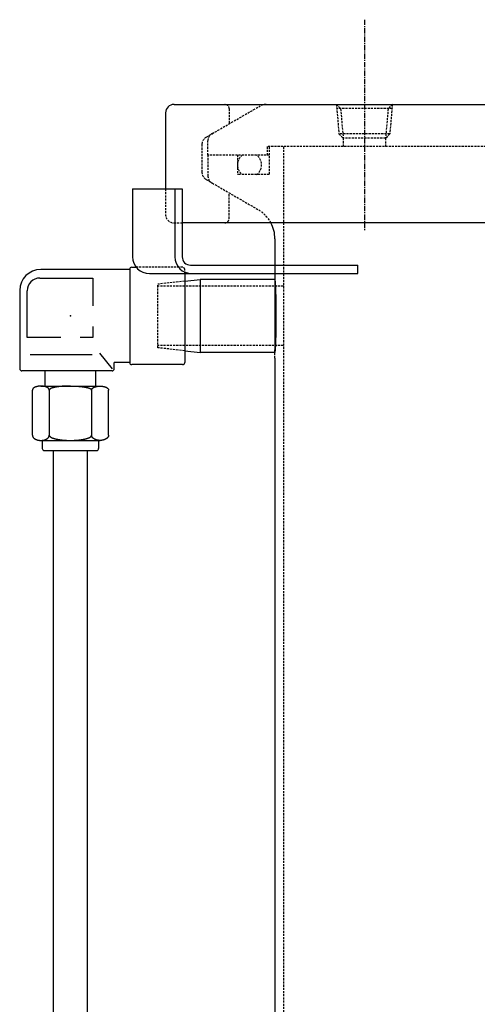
# Model space of a CAD drawing. Extents: x 248 to 1072, y 18 to 1096.
# Drawn here: x 250 to 358.4, y 316.6 to 549.5 of the extents above; entities that cross this region are included whole.
import ezdxf

# ---------------------------------------------------------------- set-up
doc = ezdxf.new("R2010")
doc.units = 0
doc.linetypes.add('CENTER', pattern=[2, 1.25, -0.25, 0.25, -0.25])
doc.linetypes.add('DASHED', pattern=[0.75, 0.5, -0.25])
doc.layers.get('0').update_dxf_attribs({"linetype": 'CONTINUOUS'})
doc.layers.add('CENTER', color=1, linetype='CENTER')

msp = doc.modelspace()

# ---------------------------------------------------------------- linework, layer by layer
at = {"color": 7, "linetype": 'CONTINUOUS'}
for p, q in [((286.5, 529.52), (408.5, 529.52)), ((284.5, 527.52), (284.5, 509.52)), ((276.7, 509.52), (276.7, 493.52)), ((276.7, 509.52), (288.43, 509.52)), ((286.7, 509.52), (286.7, 493.52)), ((288.43, 509.52), (288.43, 493.52)), ((416.5, 501.52), (288.43, 501.52)), ((310.35, 497.75), (310.35, 471.52)), ((290.43, 491.52), (329.99, 491.52)), ((329.99, 489.52), (329.99, 491.52)), ((276.02, 490.52), (255.02, 490.52)), ((276.02, 490.52), (276.02, 468.52)), ((276.52, 491.02), (277.58, 491.02)), ((280.7, 489.52), (329.99, 489.52)), ((289.02, 489.52), (289.02, 468.52)), ((254.79, 488.48), (267.33, 488.48)), ((267.33, 488.48), (267.33, 481.91)), ((289.02, 487.75), (292.67, 488.17)), ((310.35, 488.17), (292.67, 488.17)), ((292.67, 488.17), (292.67, 470.87)), ((250.02, 485.52), (250.02, 467.05)), ((251.79, 474.45), (251.79, 485.48)), ((267.33, 476.99), (267.33, 474.45)), ((259.71, 474.45), (251.79, 474.45)), ((267.33, 474.45), (264.34, 474.45)), ((252.47, 470.4), (267.12, 470.4)), ((268.92, 470.74), (271.87, 467.05)), ((289.02, 471.29), (292.67, 470.87)), ((310.35, 470.87), (292.67, 470.87)), ((276.02, 468.52), (272.37, 468.52)), ((272.37, 467.05), (272.37, 468.52)), ((310.35, 469.52), (310.35, 260.81)), ((271.87, 466.55), (250.52, 466.55)), ((256, 462.95), (256, 466.55)), ((268.03, 462.95), (268.03, 466.55)), ((288.52, 468.02), (276.52, 468.02)), ((253.02, 451.33), (253.02, 462.01)), ((255.01, 462.95), (269.02, 462.95)), ((257.01, 462.01), (257.01, 451.04)), ((267.02, 462.01), (267.02, 451.04)), ((271.02, 451.33), (271.02, 462.01)), ((255.01, 450.12), (269.02, 450.12)), ((255.35, 450.12), (255.35, 448.22)), ((268.68, 450.12), (268.68, 448.22)), ((255.85, 447.72), (268.18, 447.72)), ((258.02, 181.32), (258.02, 447.72)), ((266.02, 181.32), (266.02, 447.72))]:
    msp.add_line(p, q, dxfattribs=at)
at = {"color": 3, "linetype": 'DASHED'}
for p, q in [((295.5, 522.59), (306.8, 529.11)), ((324.88, 529.52), (325.5, 522.52)), ((324.88, 529.52), (325.88, 528.52)), ((338.13, 529.52), (337.13, 528.52)), ((338.13, 529.52), (337.5, 522.52)), ((299.52, 528.52), (299.52, 524.91)), ((338.04, 528.53), (324.96, 528.53)), ((325.88, 528.52), (326.5, 521.52)), ((337.13, 528.52), (336.5, 521.52)), ((294.1, 521.79), (296, 522.88)), ((337.5, 522.53), (325.5, 522.53)), ((325.5, 522.52), (326.5, 521.52)), ((337.5, 522.52), (336.5, 521.52)), ((293.1, 520.05), (293.1, 513.48)), ((294.5, 517.52), (294.5, 520.86)), ((416.5, 519.52), (308.5, 519.52)), ((308.5, 519.52), (308.5, 517.52)), ((309, 519.52), (309, 512.92)), ((312.35, 519.52), (312.35, 236.88)), ((336.5, 521.53), (326.5, 521.53)), ((326.5, 521.53), (326.5, 519.52)), ((336.5, 521.52), (336.5, 519.52)), ((309, 517.52), (294.5, 517.52)), ((294.5, 517.52), (294.5, 512.67)), ((301.5, 517.52), (301.5, 512.92)), ((309, 512.92), (301.5, 512.92)), ((294.1, 511.75), (296, 510.65)), ((295.5, 510.94), (306.35, 504.67)), ((284.5, 509.52), (284.5, 503.52)), ((299.52, 502.52), (299.52, 508.62)), ((286.5, 501.52), (288.43, 501.52)), ((288.52, 491.02), (277.58, 491.02)), ((289.02, 489.52), (289.02, 490.52)), ((289.02, 487.75), (282.67, 487.02)), ((282.67, 472.02), (282.67, 487.02)), ((310.35, 488.17), (310.35, 470.87)), ((289.02, 486.52), (282.67, 486.52)), ((312.35, 486.52), (289.02, 486.52)), ((289.02, 472.52), (282.67, 472.52)), ((289.02, 471.29), (282.67, 472.02)), ((312.35, 472.52), (289.02, 472.52)), ((310.35, 469.52), (310.35, 471.52))]:
    msp.add_line(p, q, dxfattribs=at)
at = {"color": 7, "linetype": 'CONTINUOUS'}
for points in [[(310.35, 470.87, 0), (310.36, 470.87, 0), (310.37, 470.88, 0), (310.37, 470.89, 0), (310.38, 470.91, 0), (310.39, 470.93, 0), (310.4, 470.96, 0), (310.4, 470.99, 0), (310.41, 471.03, 0), (310.42, 471.08, 0), (310.43, 471.13, 0), (310.44, 471.18, 0), (310.44, 471.24, 0), (310.45, 471.3, 0), (310.46, 471.37, 0), (310.46, 471.45, 0), (310.47, 471.52, 0), (310.48, 471.61, 0), (310.49, 471.7, 0), (310.49, 471.79, 0), (310.5, 471.89, 0), (310.51, 471.99, 0), (310.51, 472.1, 0), (310.52, 472.21, 0), (310.53, 472.32, 0), (310.53, 472.44, 0), (310.54, 472.57, 0), (310.54, 472.7, 0), (310.55, 472.83, 0), (310.56, 472.97, 0), (310.56, 473.11, 0), (310.57, 473.25, 0), (310.57, 473.4, 0), (310.58, 473.55, 0), (310.58, 473.71, 0), (310.59, 473.87, 0), (310.59, 474.03, 0), (310.6, 474.19, 0), (310.6, 474.36, 0), (310.61, 474.54, 0), (310.61, 474.71, 0), (310.62, 474.89, 0), (310.62, 475.07, 0), (310.62, 475.25, 0), (310.63, 475.44, 0), (310.63, 475.63, 0), (310.63, 475.82, 0), (310.64, 476.01, 0), (310.64, 476.21, 0), (310.64, 476.4, 0), (310.65, 476.6, 0), (310.65, 476.8, 0), (310.65, 477.01, 0), (310.65, 477.21, 0), (310.66, 477.42, 0), (310.66, 477.62, 0), (310.66, 477.83, 0), (310.66, 478.04, 0), (310.66, 478.25, 0), (310.66, 478.46, 0), (310.66, 478.67, 0), (310.66, 478.88, 0), (310.67, 479.09, 0), (310.67, 479.3, 0), (310.67, 479.52, 0), (310.67, 479.73, 0), (310.67, 479.94, 0), (310.66, 480.15, 0), (310.66, 480.36, 0), (310.66, 480.57, 0), (310.66, 480.79, 0), (310.66, 480.99, 0), (310.66, 481.2, 0), (310.66, 481.41, 0), (310.66, 481.62, 0), (310.65, 481.82, 0), (310.65, 482.03, 0), (310.65, 482.23, 0), (310.65, 482.43, 0), (310.64, 482.63, 0), (310.64, 482.83, 0), (310.64, 483.02, 0), (310.63, 483.21, 0), (310.63, 483.41, 0), (310.63, 483.59, 0), (310.62, 483.78, 0), (310.62, 483.96, 0), (310.62, 484.14, 0), (310.61, 484.32, 0), (310.61, 484.5, 0), (310.6, 484.67, 0), (310.6, 484.84, 0), (310.59, 485, 0), (310.59, 485.17, 0), (310.58, 485.33, 0), (310.58, 485.48, 0), (310.57, 485.63, 0), (310.57, 485.78, 0), (310.56, 485.93, 0), (310.56, 486.07, 0), (310.55, 486.2, 0), (310.54, 486.34, 0), (310.54, 486.46, 0), (310.53, 486.59, 0), (310.53, 486.71, 0), (310.52, 486.82, 0), (310.51, 486.94, 0), (310.51, 487.04, 0), (310.5, 487.14, 0), (310.49, 487.24, 0), (310.49, 487.34, 0), (310.48, 487.42, 0), (310.47, 487.51, 0), (310.46, 487.59, 0), (310.46, 487.66, 0), (310.45, 487.73, 0), (310.44, 487.79, 0), (310.44, 487.85, 0), (310.43, 487.91, 0), (310.42, 487.96, 0), (310.41, 488, 0), (310.4, 488.04, 0), (310.4, 488.07, 0), (310.39, 488.1, 0), (310.38, 488.12, 0), (310.37, 488.14, 0), (310.37, 488.16, 0), (310.36, 488.16, 0), (310.35, 488.17, 0)], [(257.01, 462.01, 0), (257.01, 462.04, 0), (257.01, 462.06, 0), (257, 462.08, 0), (257, 462.1, 0), (257, 462.13, 0), (256.99, 462.15, 0), (256.98, 462.17, 0), (256.97, 462.19, 0), (256.96, 462.22, 0), (256.95, 462.24, 0), (256.94, 462.26, 0), (256.92, 462.28, 0), (256.91, 462.31, 0), (256.89, 462.33, 0), (256.88, 462.35, 0), (256.86, 462.37, 0), (256.84, 462.39, 0), (256.82, 462.41, 0), (256.8, 462.43, 0), (256.77, 462.45, 0), (256.75, 462.47, 0), (256.73, 462.49, 0), (256.7, 462.51, 0), (256.67, 462.53, 0), (256.64, 462.55, 0), (256.62, 462.57, 0), (256.59, 462.59, 0), (256.56, 462.61, 0), (256.52, 462.62, 0), (256.49, 462.64, 0), (256.46, 462.66, 0), (256.43, 462.67, 0), (256.39, 462.69, 0), (256.35, 462.71, 0), (256.32, 462.72, 0), (256.28, 462.74, 0), (256.24, 462.75, 0), (256.2, 462.76, 0), (256.16, 462.78, 0), (256.12, 462.79, 0), (256.08, 462.8, 0), (256.04, 462.81, 0), (256, 462.83, 0), (255.95, 462.84, 0), (255.91, 462.85, 0), (255.87, 462.86, 0), (255.82, 462.87, 0), (255.78, 462.88, 0), (255.73, 462.88, 0), (255.69, 462.89, 0), (255.64, 462.9, 0), (255.59, 462.91, 0), (255.54, 462.91, 0), (255.5, 462.92, 0), (255.45, 462.92, 0), (255.4, 462.93, 0), (255.35, 462.93, 0), (255.31, 462.94, 0), (255.26, 462.94, 0), (255.21, 462.94, 0), (255.16, 462.94, 0), (255.11, 462.95, 0), (255.06, 462.95, 0), (255.01, 462.95, 0), (254.96, 462.95, 0), (254.91, 462.95, 0), (254.87, 462.94, 0), (254.82, 462.94, 0), (254.77, 462.94, 0), (254.72, 462.94, 0), (254.67, 462.93, 0), (254.62, 462.93, 0), (254.57, 462.92, 0), (254.53, 462.92, 0), (254.48, 462.91, 0), (254.43, 462.91, 0), (254.39, 462.9, 0), (254.34, 462.89, 0), (254.29, 462.88, 0), (254.25, 462.88, 0), (254.2, 462.87, 0), (254.16, 462.86, 0), (254.12, 462.85, 0), (254.07, 462.84, 0), (254.03, 462.83, 0), (253.99, 462.81, 0), (253.94, 462.8, 0), (253.9, 462.79, 0), (253.86, 462.78, 0), (253.82, 462.76, 0), (253.78, 462.75, 0), (253.75, 462.74, 0), (253.71, 462.72, 0), (253.67, 462.71, 0), (253.63, 462.69, 0), (253.6, 462.67, 0), (253.57, 462.66, 0), (253.53, 462.64, 0), (253.5, 462.62, 0), (253.47, 462.61, 0), (253.44, 462.59, 0), (253.41, 462.57, 0), (253.38, 462.55, 0), (253.35, 462.53, 0), (253.32, 462.51, 0), (253.3, 462.49, 0), (253.28, 462.47, 0), (253.25, 462.45, 0), (253.23, 462.43, 0), (253.21, 462.41, 0), (253.19, 462.39, 0), (253.17, 462.37, 0), (253.15, 462.35, 0), (253.13, 462.33, 0), (253.12, 462.31, 0), (253.1, 462.28, 0), (253.09, 462.26, 0), (253.07, 462.24, 0), (253.06, 462.22, 0), (253.05, 462.19, 0), (253.04, 462.17, 0), (253.04, 462.15, 0), (253.03, 462.13, 0), (253.03, 462.1, 0), (253.02, 462.08, 0), (253.02, 462.06, 0), (253.02, 462.04, 0), (253.01, 462.01, 0)], [(262.01, 462.96, 0), (261.95, 462.96, 0), (261.89, 462.96, 0), (261.83, 462.96, 0), (261.77, 462.96, 0), (261.71, 462.96, 0), (261.65, 462.96, 0), (261.59, 462.96, 0), (261.53, 462.96, 0), (261.47, 462.96, 0), (261.41, 462.96, 0), (261.35, 462.96, 0), (261.29, 462.96, 0), (261.23, 462.96, 0), (261.17, 462.95, 0), (261.11, 462.95, 0), (261.05, 462.95, 0), (260.99, 462.95, 0), (260.93, 462.95, 0), (260.87, 462.94, 0), (260.81, 462.94, 0), (260.75, 462.94, 0), (260.69, 462.94, 0), (260.63, 462.93, 0), (260.57, 462.93, 0), (260.52, 462.93, 0), (260.46, 462.92, 0), (260.4, 462.92, 0), (260.34, 462.92, 0), (260.28, 462.91, 0), (260.23, 462.91, 0), (260.17, 462.9, 0), (260.11, 462.9, 0), (260.06, 462.9, 0), (260, 462.89, 0), (259.94, 462.89, 0), (259.89, 462.88, 0), (259.83, 462.88, 0), (259.78, 462.87, 0), (259.72, 462.87, 0), (259.67, 462.86, 0), (259.62, 462.86, 0), (259.56, 462.85, 0), (259.51, 462.84, 0), (259.46, 462.84, 0), (259.4, 462.83, 0), (259.35, 462.83, 0), (259.3, 462.82, 0), (259.25, 462.81, 0), (259.2, 462.81, 0), (259.15, 462.8, 0), (259.1, 462.8, 0), (259.05, 462.79, 0), (259, 462.78, 0), (258.95, 462.77, 0), (258.9, 462.77, 0), (258.85, 462.76, 0), (258.81, 462.75, 0), (258.76, 462.74, 0), (258.71, 462.74, 0), (258.67, 462.73, 0), (258.62, 462.72, 0), (258.57, 462.71, 0), (258.53, 462.7, 0), (258.49, 462.7, 0), (258.44, 462.69, 0), (258.4, 462.68, 0), (258.36, 462.67, 0), (258.32, 462.66, 0), (258.27, 462.65, 0), (258.24, 462.64, 0), (258.19, 462.64, 0), (258.15, 462.63, 0), (258.12, 462.62, 0), (258.08, 462.61, 0), (258.04, 462.6, 0), (258, 462.59, 0), (257.97, 462.58, 0), (257.93, 462.57, 0), (257.89, 462.56, 0), (257.86, 462.55, 0), (257.83, 462.54, 0), (257.79, 462.53, 0), (257.76, 462.52, 0), (257.73, 462.51, 0), (257.7, 462.5, 0), (257.67, 462.49, 0), (257.63, 462.48, 0), (257.61, 462.47, 0), (257.58, 462.46, 0), (257.55, 462.45, 0), (257.52, 462.44, 0), (257.5, 462.43, 0), (257.47, 462.42, 0), (257.44, 462.41, 0), (257.42, 462.39, 0), (257.39, 462.38, 0), (257.37, 462.37, 0), (257.35, 462.36, 0), (257.33, 462.35, 0), (257.31, 462.34, 0), (257.28, 462.33, 0), (257.26, 462.32, 0), (257.25, 462.31, 0), (257.23, 462.3, 0), (257.21, 462.28, 0), (257.19, 462.27, 0), (257.18, 462.26, 0), (257.16, 462.25, 0), (257.15, 462.24, 0), (257.13, 462.23, 0), (257.12, 462.21, 0), (257.11, 462.2, 0), (257.1, 462.19, 0), (257.08, 462.18, 0), (257.07, 462.17, 0), (257.06, 462.15, 0), (257.06, 462.14, 0), (257.05, 462.13, 0), (257.04, 462.12, 0), (257.03, 462.11, 0), (257.03, 462.1, 0), (257.02, 462.08, 0), (257.02, 462.07, 0), (257.02, 462.06, 0), (257.01, 462.05, 0), (257.01, 462.04, 0), (257.01, 462.02, 0), (257.01, 462.01, 0)], [(262.01, 462.96, 0), (262.08, 462.96, 0), (262.14, 462.96, 0), (262.2, 462.96, 0), (262.26, 462.96, 0), (262.32, 462.96, 0), (262.38, 462.96, 0), (262.44, 462.96, 0), (262.5, 462.96, 0), (262.56, 462.96, 0), (262.62, 462.96, 0), (262.68, 462.96, 0), (262.74, 462.96, 0), (262.8, 462.96, 0), (262.86, 462.95, 0), (262.92, 462.95, 0), (262.98, 462.95, 0), (263.04, 462.95, 0), (263.1, 462.95, 0), (263.16, 462.94, 0), (263.22, 462.94, 0), (263.28, 462.94, 0), (263.34, 462.94, 0), (263.4, 462.93, 0), (263.46, 462.93, 0), (263.51, 462.93, 0), (263.57, 462.92, 0), (263.63, 462.92, 0), (263.69, 462.92, 0), (263.75, 462.91, 0), (263.8, 462.91, 0), (263.86, 462.9, 0), (263.92, 462.9, 0), (263.97, 462.9, 0), (264.03, 462.89, 0), (264.09, 462.89, 0), (264.14, 462.88, 0), (264.2, 462.88, 0), (264.25, 462.87, 0), (264.31, 462.87, 0), (264.36, 462.86, 0), (264.42, 462.86, 0), (264.47, 462.85, 0), (264.52, 462.84, 0), (264.57, 462.84, 0), (264.63, 462.83, 0), (264.68, 462.83, 0), (264.73, 462.82, 0), (264.78, 462.81, 0), (264.83, 462.81, 0), (264.88, 462.8, 0), (264.93, 462.8, 0), (264.98, 462.79, 0), (265.03, 462.78, 0), (265.08, 462.77, 0), (265.13, 462.77, 0), (265.18, 462.76, 0), (265.23, 462.75, 0), (265.27, 462.74, 0), (265.32, 462.74, 0), (265.37, 462.73, 0), (265.41, 462.72, 0), (265.46, 462.71, 0), (265.5, 462.7, 0), (265.54, 462.7, 0), (265.59, 462.69, 0), (265.63, 462.68, 0), (265.67, 462.67, 0), (265.71, 462.66, 0), (265.75, 462.65, 0), (265.8, 462.64, 0), (265.84, 462.64, 0), (265.88, 462.63, 0), (265.92, 462.62, 0), (265.95, 462.61, 0), (265.99, 462.6, 0), (266.03, 462.59, 0), (266.06, 462.58, 0), (266.1, 462.57, 0), (266.14, 462.56, 0), (266.17, 462.55, 0), (266.2, 462.54, 0), (266.24, 462.53, 0), (266.27, 462.52, 0), (266.3, 462.51, 0), (266.33, 462.5, 0), (266.37, 462.49, 0), (266.39, 462.48, 0), (266.43, 462.47, 0), (266.45, 462.46, 0), (266.48, 462.45, 0), (266.51, 462.44, 0), (266.54, 462.43, 0), (266.56, 462.42, 0), (266.59, 462.41, 0), (266.61, 462.39, 0), (266.64, 462.38, 0), (266.66, 462.37, 0), (266.68, 462.36, 0), (266.7, 462.35, 0), (266.73, 462.34, 0), (266.75, 462.33, 0), (266.77, 462.32, 0), (266.79, 462.31, 0), (266.8, 462.3, 0), (266.82, 462.28, 0), (266.84, 462.27, 0), (266.85, 462.26, 0), (266.87, 462.25, 0), (266.88, 462.24, 0), (266.9, 462.23, 0), (266.91, 462.21, 0), (266.92, 462.2, 0), (266.94, 462.19, 0), (266.95, 462.18, 0), (266.96, 462.17, 0), (266.97, 462.15, 0), (266.98, 462.14, 0), (266.98, 462.13, 0), (266.99, 462.12, 0), (267, 462.11, 0), (267, 462.1, 0), (267.01, 462.08, 0), (267.01, 462.07, 0), (267.01, 462.06, 0), (267.02, 462.05, 0), (267.02, 462.04, 0), (267.02, 462.02, 0), (267.02, 462.01, 0)], [(267.02, 462.01, 0), (267.02, 462.04, 0), (267.02, 462.06, 0), (267.03, 462.08, 0), (267.03, 462.1, 0), (267.04, 462.13, 0), (267.04, 462.15, 0), (267.05, 462.17, 0), (267.06, 462.19, 0), (267.07, 462.22, 0), (267.08, 462.24, 0), (267.09, 462.26, 0), (267.11, 462.28, 0), (267.12, 462.31, 0), (267.14, 462.33, 0), (267.15, 462.35, 0), (267.17, 462.37, 0), (267.19, 462.39, 0), (267.21, 462.41, 0), (267.23, 462.43, 0), (267.26, 462.45, 0), (267.28, 462.47, 0), (267.31, 462.49, 0), (267.33, 462.51, 0), (267.36, 462.53, 0), (267.38, 462.55, 0), (267.41, 462.57, 0), (267.44, 462.59, 0), (267.47, 462.61, 0), (267.51, 462.62, 0), (267.54, 462.64, 0), (267.57, 462.66, 0), (267.61, 462.67, 0), (267.64, 462.69, 0), (267.68, 462.71, 0), (267.71, 462.72, 0), (267.75, 462.74, 0), (267.79, 462.75, 0), (267.83, 462.76, 0), (267.87, 462.78, 0), (267.91, 462.79, 0), (267.95, 462.8, 0), (267.99, 462.81, 0), (268.03, 462.83, 0), (268.08, 462.84, 0), (268.12, 462.85, 0), (268.16, 462.86, 0), (268.21, 462.87, 0), (268.25, 462.88, 0), (268.3, 462.88, 0), (268.35, 462.89, 0), (268.39, 462.9, 0), (268.44, 462.91, 0), (268.49, 462.91, 0), (268.53, 462.92, 0), (268.58, 462.92, 0), (268.63, 462.93, 0), (268.68, 462.93, 0), (268.73, 462.94, 0), (268.77, 462.94, 0), (268.82, 462.94, 0), (268.87, 462.94, 0), (268.92, 462.95, 0), (268.97, 462.95, 0), (269.02, 462.95, 0), (269.07, 462.95, 0), (269.12, 462.95, 0), (269.17, 462.94, 0), (269.21, 462.94, 0), (269.26, 462.94, 0), (269.31, 462.94, 0), (269.36, 462.93, 0), (269.41, 462.93, 0), (269.46, 462.92, 0), (269.5, 462.92, 0), (269.55, 462.91, 0), (269.6, 462.91, 0), (269.64, 462.9, 0), (269.69, 462.89, 0), (269.74, 462.88, 0), (269.78, 462.88, 0), (269.83, 462.87, 0), (269.87, 462.86, 0), (269.92, 462.85, 0), (269.96, 462.84, 0), (270, 462.83, 0), (270.05, 462.81, 0), (270.09, 462.8, 0), (270.13, 462.79, 0), (270.17, 462.78, 0), (270.21, 462.76, 0), (270.25, 462.75, 0), (270.29, 462.74, 0), (270.32, 462.72, 0), (270.36, 462.71, 0), (270.39, 462.69, 0), (270.43, 462.67, 0), (270.46, 462.66, 0), (270.5, 462.64, 0), (270.53, 462.62, 0), (270.56, 462.61, 0), (270.59, 462.59, 0), (270.62, 462.57, 0), (270.65, 462.55, 0), (270.68, 462.53, 0), (270.7, 462.51, 0), (270.73, 462.49, 0), (270.76, 462.47, 0), (270.78, 462.45, 0), (270.8, 462.43, 0), (270.82, 462.41, 0), (270.84, 462.39, 0), (270.86, 462.37, 0), (270.88, 462.35, 0), (270.9, 462.33, 0), (270.91, 462.31, 0), (270.93, 462.28, 0), (270.94, 462.26, 0), (270.95, 462.24, 0), (270.97, 462.22, 0), (270.98, 462.19, 0), (270.99, 462.17, 0), (270.99, 462.15, 0), (271, 462.13, 0), (271.01, 462.1, 0), (271.01, 462.08, 0), (271.01, 462.06, 0), (271.01, 462.04, 0), (271.01, 462.01, 0)], [(253.01, 451.33, 0), (253.02, 451.3, 0), (253.02, 451.27, 0), (253.02, 451.24, 0), (253.03, 451.21, 0), (253.03, 451.18, 0), (253.04, 451.15, 0), (253.04, 451.12, 0), (253.05, 451.09, 0), (253.06, 451.06, 0), (253.07, 451.03, 0), (253.09, 451, 0), (253.1, 450.98, 0), (253.12, 450.95, 0), (253.13, 450.92, 0), (253.15, 450.89, 0), (253.17, 450.86, 0), (253.19, 450.84, 0), (253.21, 450.81, 0), (253.23, 450.78, 0), (253.25, 450.76, 0), (253.28, 450.73, 0), (253.3, 450.7, 0), (253.32, 450.68, 0), (253.35, 450.65, 0), (253.38, 450.63, 0), (253.41, 450.61, 0), (253.44, 450.58, 0), (253.47, 450.56, 0), (253.5, 450.54, 0), (253.53, 450.51, 0), (253.57, 450.49, 0), (253.6, 450.47, 0), (253.63, 450.45, 0), (253.67, 450.43, 0), (253.71, 450.41, 0), (253.75, 450.39, 0), (253.78, 450.37, 0), (253.82, 450.36, 0), (253.86, 450.34, 0), (253.9, 450.32, 0), (253.94, 450.3, 0), (253.99, 450.29, 0), (254.03, 450.27, 0), (254.07, 450.26, 0), (254.12, 450.25, 0), (254.16, 450.23, 0), (254.2, 450.22, 0), (254.25, 450.21, 0), (254.29, 450.2, 0), (254.34, 450.19, 0), (254.39, 450.18, 0), (254.43, 450.17, 0), (254.48, 450.16, 0), (254.53, 450.15, 0), (254.57, 450.15, 0), (254.62, 450.14, 0), (254.67, 450.13, 0), (254.72, 450.13, 0), (254.77, 450.12, 0), (254.82, 450.12, 0), (254.87, 450.12, 0), (254.91, 450.12, 0), (254.96, 450.12, 0), (255.01, 450.12, 0), (255.06, 450.12, 0), (255.11, 450.12, 0), (255.16, 450.12, 0), (255.21, 450.12, 0), (255.26, 450.12, 0), (255.31, 450.13, 0), (255.35, 450.13, 0), (255.4, 450.14, 0), (255.45, 450.15, 0), (255.5, 450.15, 0), (255.54, 450.16, 0), (255.59, 450.17, 0), (255.64, 450.18, 0), (255.69, 450.19, 0), (255.73, 450.2, 0), (255.78, 450.21, 0), (255.82, 450.22, 0), (255.87, 450.23, 0), (255.91, 450.25, 0), (255.95, 450.26, 0), (256, 450.27, 0), (256.04, 450.29, 0), (256.08, 450.3, 0), (256.12, 450.32, 0), (256.16, 450.34, 0), (256.2, 450.36, 0), (256.24, 450.37, 0), (256.28, 450.39, 0), (256.32, 450.41, 0), (256.35, 450.43, 0), (256.39, 450.45, 0), (256.43, 450.47, 0), (256.46, 450.49, 0), (256.49, 450.51, 0), (256.52, 450.54, 0), (256.56, 450.56, 0), (256.59, 450.58, 0), (256.62, 450.61, 0), (256.64, 450.63, 0), (256.67, 450.65, 0), (256.7, 450.68, 0), (256.73, 450.7, 0), (256.75, 450.73, 0), (256.77, 450.76, 0), (256.8, 450.78, 0), (256.82, 450.81, 0), (256.84, 450.84, 0), (256.86, 450.86, 0), (256.88, 450.89, 0), (256.89, 450.92, 0), (256.91, 450.95, 0), (256.92, 450.98, 0), (256.94, 451, 0), (256.95, 451.03, 0), (256.96, 451.06, 0), (256.97, 451.09, 0), (256.98, 451.12, 0), (256.99, 451.15, 0), (257, 451.18, 0), (257, 451.21, 0), (257, 451.24, 0), (257.01, 451.27, 0), (257.01, 451.3, 0), (257.01, 451.33, 0)], [(257.01, 451.33, 0), (257.01, 451.3, 0), (257.02, 451.27, 0), (257.02, 451.24, 0), (257.03, 451.21, 0), (257.05, 451.18, 0), (257.06, 451.15, 0), (257.08, 451.12, 0), (257.11, 451.09, 0), (257.13, 451.06, 0), (257.16, 451.03, 0), (257.19, 451, 0), (257.23, 450.98, 0), (257.26, 450.95, 0), (257.3, 450.92, 0), (257.35, 450.89, 0), (257.39, 450.86, 0), (257.44, 450.84, 0), (257.49, 450.81, 0), (257.54, 450.78, 0), (257.6, 450.76, 0), (257.66, 450.73, 0), (257.72, 450.7, 0), (257.79, 450.68, 0), (257.85, 450.65, 0), (257.92, 450.63, 0), (258, 450.61, 0), (258.07, 450.58, 0), (258.15, 450.56, 0), (258.23, 450.54, 0), (258.31, 450.51, 0), (258.39, 450.49, 0), (258.48, 450.47, 0), (258.56, 450.45, 0), (258.65, 450.43, 0), (258.75, 450.41, 0), (258.84, 450.39, 0), (258.94, 450.37, 0), (259.03, 450.36, 0), (259.13, 450.34, 0), (259.23, 450.32, 0), (259.34, 450.3, 0), (259.44, 450.29, 0), (259.55, 450.27, 0), (259.66, 450.26, 0), (259.76, 450.25, 0), (259.88, 450.23, 0), (259.99, 450.22, 0), (260.1, 450.21, 0), (260.21, 450.2, 0), (260.33, 450.19, 0), (260.44, 450.18, 0), (260.56, 450.17, 0), (260.68, 450.16, 0), (260.8, 450.15, 0), (260.92, 450.15, 0), (261.04, 450.14, 0), (261.16, 450.13, 0), (261.28, 450.13, 0), (261.4, 450.12, 0), (261.52, 450.12, 0), (261.65, 450.12, 0), (261.77, 450.12, 0), (261.89, 450.12, 0), (262.01, 450.12, 0), (262.14, 450.12, 0), (262.26, 450.12, 0), (262.38, 450.12, 0), (262.51, 450.12, 0), (262.63, 450.12, 0), (262.75, 450.13, 0), (262.87, 450.13, 0), (262.99, 450.14, 0), (263.11, 450.15, 0), (263.23, 450.15, 0), (263.35, 450.16, 0), (263.47, 450.17, 0), (263.58, 450.18, 0), (263.7, 450.19, 0), (263.82, 450.2, 0), (263.93, 450.21, 0), (264.04, 450.22, 0), (264.15, 450.23, 0), (264.27, 450.25, 0), (264.38, 450.26, 0), (264.48, 450.27, 0), (264.59, 450.29, 0), (264.69, 450.3, 0), (264.8, 450.32, 0), (264.9, 450.34, 0), (265, 450.36, 0), (265.1, 450.37, 0), (265.19, 450.39, 0), (265.29, 450.41, 0), (265.38, 450.43, 0), (265.47, 450.45, 0), (265.56, 450.47, 0), (265.64, 450.49, 0), (265.72, 450.51, 0), (265.81, 450.54, 0), (265.88, 450.56, 0), (265.96, 450.58, 0), (266.04, 450.61, 0), (266.11, 450.63, 0), (266.18, 450.65, 0), (266.24, 450.68, 0), (266.31, 450.7, 0), (266.37, 450.73, 0), (266.43, 450.76, 0), (266.49, 450.78, 0), (266.54, 450.81, 0), (266.59, 450.84, 0), (266.64, 450.86, 0), (266.69, 450.89, 0), (266.73, 450.92, 0), (266.77, 450.95, 0), (266.81, 450.98, 0), (266.84, 451, 0), (266.87, 451.03, 0), (266.9, 451.06, 0), (266.93, 451.09, 0), (266.95, 451.12, 0), (266.97, 451.15, 0), (266.98, 451.18, 0), (267, 451.21, 0), (267.01, 451.24, 0), (267.01, 451.27, 0), (267.02, 451.3, 0), (267.02, 451.33, 0)], [(271.01, 451.33, 0), (271.01, 451.3, 0), (271.01, 451.27, 0), (271.01, 451.24, 0), (271.01, 451.21, 0), (271, 451.18, 0), (270.99, 451.15, 0), (270.99, 451.12, 0), (270.98, 451.09, 0), (270.97, 451.06, 0), (270.95, 451.03, 0), (270.94, 451, 0), (270.93, 450.98, 0), (270.91, 450.95, 0), (270.9, 450.92, 0), (270.88, 450.89, 0), (270.86, 450.86, 0), (270.84, 450.84, 0), (270.82, 450.81, 0), (270.8, 450.78, 0), (270.78, 450.76, 0), (270.76, 450.73, 0), (270.73, 450.7, 0), (270.7, 450.68, 0), (270.68, 450.65, 0), (270.65, 450.63, 0), (270.62, 450.61, 0), (270.59, 450.58, 0), (270.56, 450.56, 0), (270.53, 450.54, 0), (270.5, 450.51, 0), (270.46, 450.49, 0), (270.43, 450.47, 0), (270.39, 450.45, 0), (270.36, 450.43, 0), (270.32, 450.41, 0), (270.29, 450.39, 0), (270.25, 450.37, 0), (270.21, 450.36, 0), (270.17, 450.34, 0), (270.13, 450.32, 0), (270.09, 450.3, 0), (270.05, 450.29, 0), (270, 450.27, 0), (269.96, 450.26, 0), (269.92, 450.25, 0), (269.87, 450.23, 0), (269.83, 450.22, 0), (269.78, 450.21, 0), (269.74, 450.2, 0), (269.69, 450.19, 0), (269.64, 450.18, 0), (269.6, 450.17, 0), (269.55, 450.16, 0), (269.5, 450.15, 0), (269.46, 450.15, 0), (269.41, 450.14, 0), (269.36, 450.13, 0), (269.31, 450.13, 0), (269.26, 450.12, 0), (269.21, 450.12, 0), (269.17, 450.12, 0), (269.12, 450.12, 0), (269.07, 450.12, 0), (269.02, 450.12, 0), (268.97, 450.12, 0), (268.92, 450.12, 0), (268.87, 450.12, 0), (268.82, 450.12, 0), (268.77, 450.12, 0), (268.73, 450.13, 0), (268.68, 450.13, 0), (268.63, 450.14, 0), (268.58, 450.15, 0), (268.53, 450.15, 0), (268.49, 450.16, 0), (268.44, 450.17, 0), (268.39, 450.18, 0), (268.35, 450.19, 0), (268.3, 450.2, 0), (268.25, 450.21, 0), (268.21, 450.22, 0), (268.16, 450.23, 0), (268.12, 450.25, 0), (268.08, 450.26, 0), (268.03, 450.27, 0), (267.99, 450.29, 0), (267.95, 450.3, 0), (267.91, 450.32, 0), (267.87, 450.34, 0), (267.83, 450.36, 0), (267.79, 450.37, 0), (267.75, 450.39, 0), (267.71, 450.41, 0), (267.68, 450.43, 0), (267.64, 450.45, 0), (267.61, 450.47, 0), (267.57, 450.49, 0), (267.54, 450.51, 0), (267.51, 450.54, 0), (267.47, 450.56, 0), (267.44, 450.58, 0), (267.41, 450.61, 0), (267.38, 450.63, 0), (267.36, 450.65, 0), (267.33, 450.68, 0), (267.31, 450.7, 0), (267.28, 450.73, 0), (267.26, 450.76, 0), (267.23, 450.78, 0), (267.21, 450.81, 0), (267.19, 450.84, 0), (267.17, 450.86, 0), (267.15, 450.89, 0), (267.14, 450.92, 0), (267.12, 450.95, 0), (267.11, 450.98, 0), (267.09, 451, 0), (267.08, 451.03, 0), (267.07, 451.06, 0), (267.06, 451.09, 0), (267.05, 451.12, 0), (267.04, 451.15, 0), (267.04, 451.18, 0), (267.03, 451.21, 0), (267.03, 451.24, 0), (267.02, 451.27, 0), (267.02, 451.3, 0), (267.02, 451.33, 0)]]:
    msp.add_polyline3d(points, dxfattribs=at)
for centre, radius, start, end in [((286.5, 527.52), 2, 90, 180), ((302.35, 497.75), 8, 0, 28.1139), ((280.7, 493.52), 4, 180, 270), ((290.7, 493.52), 4, 180, 270), ((290.43, 493.52), 2, 180, 270), ((255.02, 485.52), 5, 90, 180), ((276.52, 490.52), 0.5, 90, 180), ((254.79, 485.48), 3, 90, 180), ((276.52, 468.52), 0.5, 180, 270), ((288.52, 468.52), 0.5, 270, 0), ((250.52, 467.05), 0.5, 180, 270), ((271.87, 467.05), 0.5, 270, 0), ((255.85, 448.22), 0.5, 180, 270), ((268.18, 448.22), 0.5, 270, 0)]:
    msp.add_arc(centre, radius, start, end, dxfattribs=at)
at = {"color": 3, "linetype": 'DASHED'}
for centre, radius, start, end in [((298.52, 528.52), 1, 360, 90), ((308.3, 526.52), 3, 90, 120), ((295.1, 520.05), 2, 120, 180), ((296.5, 520.86), 2, 120, 180), ((304.35, 515.22), 2.85, 126.1944, 233.8056), ((304.35, 515.22), 2.85, 306.1944, 53.8056), ((295.1, 513.48), 2, 180, 240), ((296.5, 512.67), 2, 180, 240), ((286.5, 503.52), 2, 180, 270), ((302.35, 497.75), 8, 28.1139, 60), ((298.52, 502.52), 1, 270, 0), ((288.52, 490.52), 0.5, 0, 90)]:
    msp.add_arc(centre, radius, start, end, dxfattribs=at)
at = {"color": 7, "linetype": 'CONTINUOUS'}
msp.add_point((262.02, 479.52), dxfattribs=at)
at = {"layer": 'CENTER', "color": 1, "linetype": 'CENTER'}
msp.add_line((331.5, 549.52), (331.5, 499.52), dxfattribs=at)

doc.saveas('drawing.dxf')
